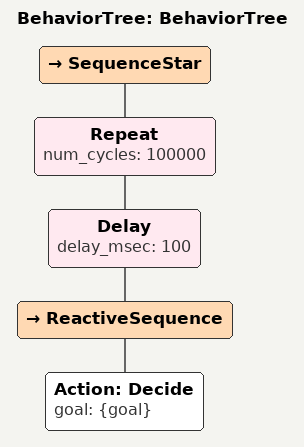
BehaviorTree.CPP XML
<?xml version="1.0"?>
<root main_tree_to_execute="BehaviorTree">
    <BehaviorTree ID="BehaviorTree">
        <SequenceStar>
            <Repeat num_cycles="100000">
                <Delay delay_msec="100">
                    <ReactiveSequence>
                        <Action ID="Decide" goal="{goal}"/>
                    </ReactiveSequence>
                </Delay>
            </Repeat>
        </SequenceStar>
    </BehaviorTree>
</root>
